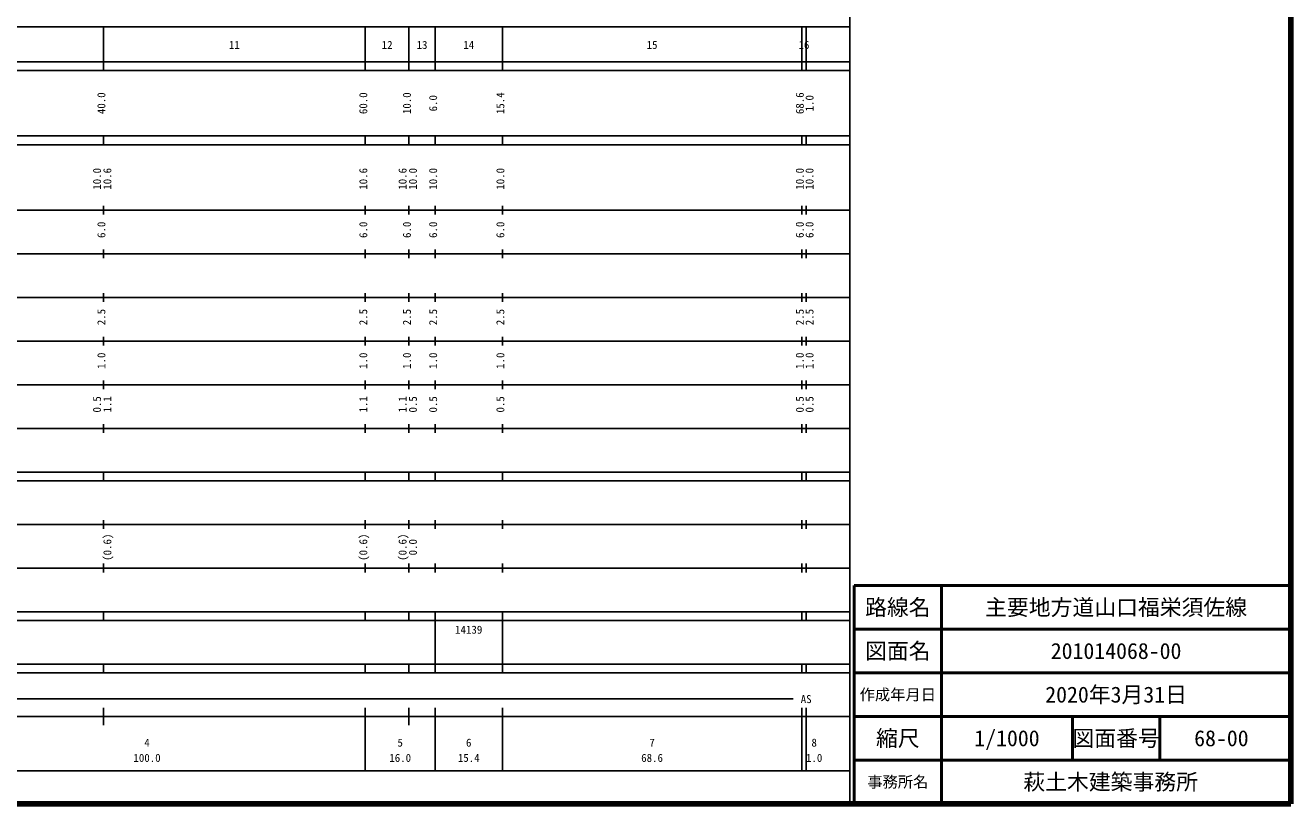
# Model space of a CAD drawing. Units: millimetres on the paper, enlarged 1000 times. Extents: x 40000 to 680000, y 20000 to 380000.
# Drawn here: x 390116 to 680000, y 20000 to 198357 of the extents above; entities that cross this region are included whole.
import ezdxf
from ezdxf.enums import TextEntityAlignment as Align

# ---------------------------------------------------------------- set-up
doc = ezdxf.new("R2010")
doc.units = ezdxf.units.MM
doc.header["$LTSCALE"] = 1000
for name, color, linetype, lineweight in [('M-TTL', 2, 'Continuous', 140), ('M-TTL-BAND', 7, 'Continuous', 25), ('M-TTL-FRAM', 2, 'Continuous', 50), ('M-TTL-LINE', 7, 'Continuous', 50)]:
    doc.layers.add(name, color=color, linetype=linetype, lineweight=lineweight)
doc.layers.add('M-TTL-TXT', color=7, linetype='Continuous')
doc.styles.add('ＭＳ ゴシック', font='')
doc.styles.get('ＭＳ ゴシック').set_extended_font_data('MS Gothic')

msp = doc.modelspace()

# ---------------------------------------------------------------- linework, layer by layer
at = {"layer": 'M-TTL'}
for p, q in [((680000, 20000), (680000, 380000)), ((40000, 20000), (680000, 20000))]:
    msp.add_line(p, q, dxfattribs=at)
at = {"layer": 'M-TTL-BAND'}
for p, q in [((579000, 20000), (579000, 370000)), ((68000, 198000), (579000, 198000)), ((408000, 188000), (408000, 198000)), ((468000, 188000), (468000, 198000)), ((478000, 188000), (478000, 198000)), ((484000, 188000), (484000, 198000)), ((499400, 188000), (499400, 198000)), ((568000, 188000), (568000, 198000)), ((569000, 188000), (569000, 198000)), ((40000, 190000), (579000, 190000)), ((40000, 188000), (579000, 188000)), ((40000, 173000), (579000, 173000)), ((408000, 171000), (408000, 173000)), ((468000, 171000), (468000, 173000)), ((478000, 171000), (478000, 173000)), ((484000, 171000), (484000, 173000)), ((499400, 171000), (499400, 173000)), ((568000, 171000), (568000, 173000)), ((569000, 171000), (569000, 173000)), ((40000, 171000), (579000, 171000)), ((408000, 155000), (408000, 157000)), ((468000, 155000), (468000, 157000)), ((478000, 155000), (478000, 157000)), ((484000, 155000), (484000, 157000)), ((499400, 155000), (499400, 157000)), ((568000, 155000), (568000, 157000)), ((569000, 155000), (569000, 157000)), ((40000, 156000), (579000, 156000)), ((46000, 146000), (579000, 146000)), ((408000, 145000), (408000, 147000)), ((468000, 145000), (468000, 147000)), ((478000, 145000), (478000, 147000)), ((484000, 145000), (484000, 147000)), ((499400, 145000), (499400, 147000)), ((568000, 145000), (568000, 147000)), ((569000, 145000), (569000, 147000)), ((408000, 135000), (408000, 137000)), ((468000, 135000), (468000, 137000)), ((478000, 135000), (478000, 137000)), ((484000, 135000), (484000, 137000)), ((499400, 135000), (499400, 137000)), ((568000, 135000), (568000, 137000)), ((569000, 135000), (569000, 137000)), ((52000, 136000), (579000, 136000)), ((46000, 126000), (579000, 126000)), ((408000, 125000), (408000, 127000)), ((468000, 125000), (468000, 127000)), ((478000, 125000), (478000, 127000)), ((484000, 125000), (484000, 127000)), ((499400, 125000), (499400, 127000)), ((568000, 125000), (568000, 127000)), ((569000, 125000), (569000, 127000)), ((52000, 116000), (579000, 116000)), ((408000, 115000), (408000, 117000)), ((468000, 115000), (468000, 117000)), ((478000, 115000), (478000, 117000)), ((484000, 115000), (484000, 117000)), ((499400, 115000), (499400, 117000)), ((568000, 115000), (568000, 117000)), ((569000, 115000), (569000, 117000)), ((46000, 106000), (579000, 106000)), ((408000, 105000), (408000, 107000)), ((468000, 105000), (468000, 107000)), ((478000, 105000), (478000, 107000)), ((484000, 105000), (484000, 107000)), ((499400, 105000), (499400, 107000)), ((568000, 105000), (568000, 107000)), ((569000, 105000), (569000, 107000)), ((40000, 96000), (579000, 96000)), ((408000, 94000), (408000, 96000)), ((468000, 94000), (468000, 96000)), ((478000, 94000), (478000, 96000)), ((484000, 94000), (484000, 96000)), ((499400, 94000), (499400, 96000)), ((568000, 94000), (568000, 96000)), ((569000, 94000), (569000, 96000)), ((40000, 94000), (579000, 94000)), ((408000, 83000), (408000, 85000)), ((468000, 83000), (468000, 85000)), ((478000, 83000), (478000, 85000)), ((484000, 83000), (484000, 85000)), ((499400, 83000), (499400, 85000)), ((568000, 83000), (568000, 85000)), ((569000, 83000), (569000, 85000)), ((49000, 84000), (579000, 84000)), ((40000, 74000), (579000, 74000)), ((408000, 73000), (408000, 75000)), ((468000, 73000), (468000, 75000)), ((478000, 73000), (478000, 75000)), ((484000, 73000), (484000, 75000)), ((499400, 73000), (499400, 75000)), ((568000, 73000), (568000, 75000)), ((569000, 73000), (569000, 75000)), ((40000, 64000), (579000, 64000)), ((408000, 62000), (408000, 64000)), ((468000, 62000), (468000, 64000)), ((478000, 62000), (478000, 64000)), ((484000, 62000), (484000, 64000)), ((499400, 62000), (499400, 64000)), ((568000, 62000), (568000, 64000)), ((569000, 62000), (569000, 64000)), ((40000, 62000), (579000, 62000)), ((484000, 52000), (484000, 62000)), ((499400, 52000), (499400, 62000)), ((40000, 52000), (579000, 52000)), ((40000, 50000), (579000, 50000)), ((408000, 50000), (408000, 52000)), ((468000, 50000), (468000, 52000)), ((478000, 50000), (478000, 52000)), ((484000, 50000), (484000, 52000)), ((499400, 50000), (499400, 52000)), ((568000, 50000), (568000, 52000)), ((569000, 50000), (569000, 52000)), ((71000, 44000), (566000, 44000)), ((408000, 38000), (408000, 42000)), ((468000, 27500), (468000, 42000)), ((478000, 38000), (478000, 42000)), ((484000, 27500), (484000, 42000)), ((499400, 27500), (499400, 42000)), ((568000, 27500), (568000, 42000)), ((569000, 27500), (569000, 42000)), ((40000, 40000), (579000, 40000)), ((68000, 27500), (579000, 27500))]:
    msp.add_line(p, q, dxfattribs=at)
at = {"layer": 'M-TTL-FRAM'}
for p, q in [((680000, 70000), (580000, 70000)), ((580000, 70000), (580000, 20000))]:
    msp.add_line(p, q, dxfattribs=at)
at = {"layer": 'M-TTL-LINE'}
for p, q in [((600000, 70000), (600000, 20000)), ((680000, 60000), (580000, 60000)), ((680000, 50000), (580000, 50000)), ((680000, 40000), (580000, 40000)), ((630000, 40000), (630000, 30000)), ((650000, 40000), (650000, 30000)), ((680000, 30000), (580000, 30000))]:
    msp.add_line(p, q, dxfattribs=at)

# ---------------------------------------------------------------- texts
at = {"layer": 'M-TTL-BAND', "style": 'ＭＳ ゴシック'}
for s, p in [('11', (438000, 192405)), ('12', (473000, 192405)), ('13', (481000, 192405)), ('14', (491700, 192405)), ('15', (533700, 192405)), ('16', (568500, 192405)), ('AS', (569000, 42500)), ('4', (418000, 32523)), ('5', (476000, 32523)), ('6', (491700, 32523)), ('7', (533700, 32523)), ('8', (570830, 32523)), ('100.0', (418000, 29033)), ('16.0', (476000, 29033)), ('15.4', (491700, 29033)), ('68.6', (533700, 29033)), ('1.0', (570830, 29033))]:
    msp.add_text(s, height=1833, dxfattribs=at).set_placement(p, align=Align.BOTTOM_CENTER)
for s, p in [('40.0', (409000, 180500)), ('60.0', (469000, 180500)), ('10.0', (479000, 180500)), ('15.4', (500400, 180500)), ('68.6', (569000, 180500)), ('6.0', (485000, 180500)), ('1.0', (571232, 180500)), ('10.0', (408000, 163174)), ('10.6', (410370, 163174)), ('10.6', (469000, 163174)), ('10.6', (478000, 163174)), ('10.0', (480370, 163174)), ('10.0', (485000, 163174)), ('10.0', (500400, 163174)), ('10.0', (569000, 163174)), ('10.0', (571232, 163174)), ('6.0', (409000, 151500)), ('6.0', (469000, 151500)), ('6.0', (479000, 151500)), ('6.0', (485000, 151500)), ('6.0', (500400, 151500)), ('6.0', (569000, 151500)), ('6.0', (571232, 151500)), ('2.5', (409000, 131500)), ('2.5', (469000, 131500)), ('2.5', (479000, 131500)), ('2.5', (485000, 131500)), ('2.5', (500400, 131500)), ('2.5', (569000, 131500)), ('2.5', (571232, 131500)), ('1.0', (409000, 121500)), ('1.0', (469000, 121500)), ('1.0', (479000, 121500)), ('1.0', (485000, 121500)), ('1.0', (500400, 121500)), ('1.0', (569000, 121500)), ('1.0', (571232, 121500)), ('0.5', (408000, 111500)), ('1.1', (410370, 111500)), ('1.1', (469000, 111500)), ('1.1', (478000, 111500)), ('0.5', (480370, 111500)), ('0.5', (485000, 111500)), ('0.5', (500400, 111500)), ('0.5', (569000, 111500)), ('0.5', (571232, 111500)), ('(0.6)', (410370, 78764)), ('(0.6)', (469000, 78764)), ('(0.6)', (478000, 78764)), ('0.0', (480370, 78764))]:
    msp.add_text(s, height=1833, rotation=90, dxfattribs=at).set_placement(p, align=Align.BOTTOM_CENTER)
msp.add_text('14139', height=1833, dxfattribs=at).set_placement((488575, 58405), align=Align.BOTTOM_LEFT)
at = {"layer": 'M-TTL-TXT', "style": 'ＭＳ ゴシック'}
for s, height, p in [('路線名', 3666, (590000, 65000)), ('路線名', 3666, (590000, 65000)), ('主要地方道山口福栄須佐線', 3666, (640000, 65000)), ('図面名', 3666, (590000, 55000)), ('図面名', 3666, (590000, 55000)), ('201014068-00', 3666, (640000, 55000)), ('作成年月日', 2566, (590000, 45000)), ('作成年月日', 2566, (590000, 45000)), ('2020年3月31日', 3666, (640000, 45000)), ('縮尺', 3666, (590000, 35000)), ('縮尺', 3666, (590000, 35000)), ('1/1000', 3666, (615000, 35000)), ('図面番号', 3666, (640000, 35000)), ('図面番号', 3666, (640000, 35000)), ('68-00', 3666, (664125, 35000)), ('事務所名', 2566, (590000, 25000)), ('事務所名', 2566, (590000, 25000)), ('萩土木建築事務所 ', 3666, (640000, 25000))]:
    msp.add_text(s, height=height, dxfattribs=at).set_placement(p, align=Align.MIDDLE_CENTER)

doc.saveas('drawing.dxf')
